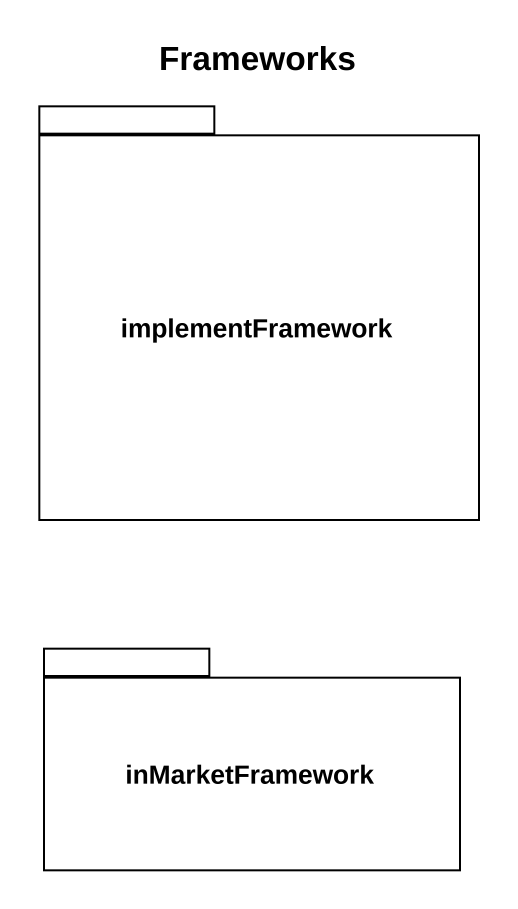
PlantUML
@startuml
title Frameworks
package implementFramework {
}
package inMarketFramework {
}
@enduml
